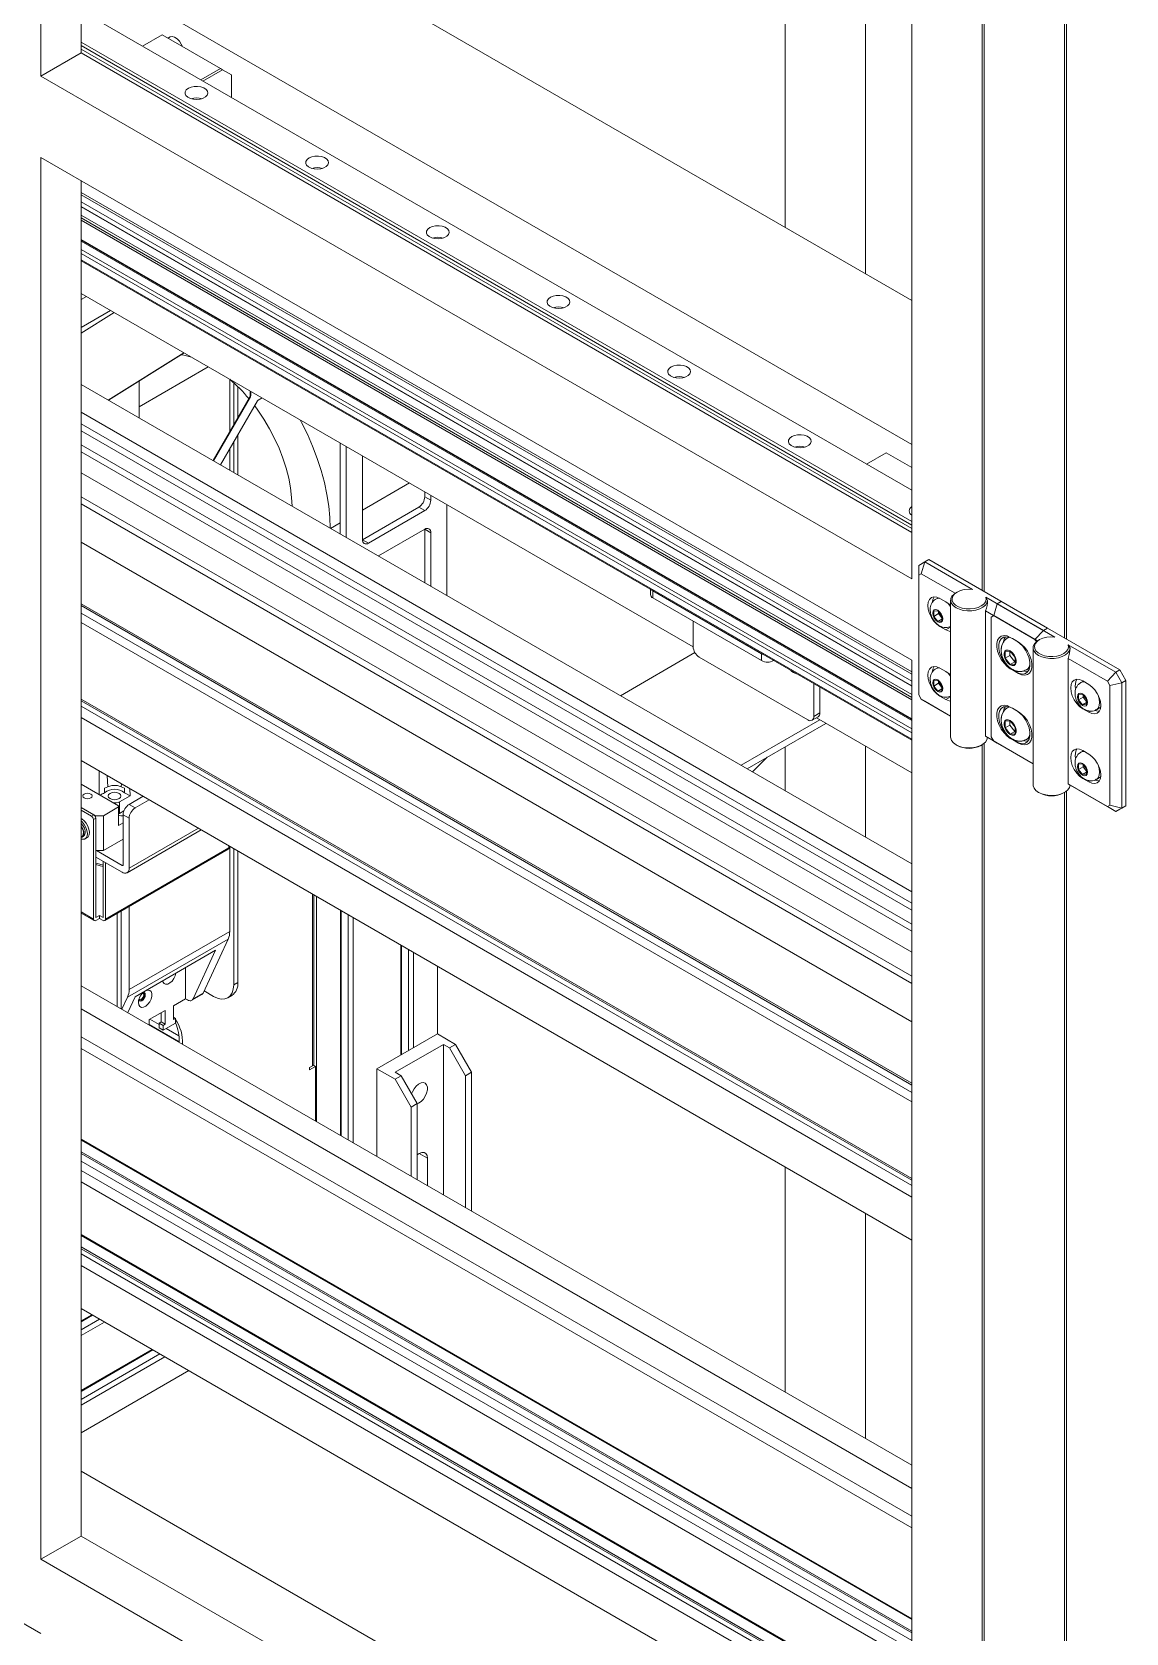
# Model space of a CAD drawing. Header units: millimetres. Extents: x 169 to 14583, y -399 to 10804.
# Drawn here: x 10667 to 11051, y 7450 to 8013 of the extents above; entities that cross this region are included whole.
import ezdxf

# ---------------------------------------------------------------- set-up
doc = ezdxf.new("R2010")
doc.units = ezdxf.units.MM
doc.header["$LTSCALE"] = 35

msp = doc.modelspace()

# ---------------------------------------------------------------- linework, layer by layer
at = {"color": 7, "linetype": 'Continuous', "lineweight": 18}
for p, q in [((10669.669, 8490.013), (10669.669, 7997.076)), ((10683.811, 8481.849), (10683.811, 8005.24)), ((10975.846, 7820.323), (10975.846, 8313.261)), ((10931.298, 7943.919), (10931.298, 8223.836)), ((11000.595, 7816.243), (11000.595, 8207.93)), ((11001.302, 8208.414), (11001.302, 7815.835)), ((11029.586, 8191.194), (11029.586, 7799.507)), ((11030.293, 8191.678), (11030.293, 7799.098)), ((10959.583, 7927.591), (10959.583, 8161.113)), ((10975.846, 7918.202), (10769.583, 8037.276)), ((10975.846, 7867.585), (10692.505, 8031.154)), ((10975.846, 7851.463), (10685.473, 8019.092)), ((10712.308, 8011.56), (10705.414, 8007.58)), ((10732.814, 7999.722), (10712.308, 8011.56)), ((10669.669, 7997.076), (10683.811, 8005.24)), ((10975.846, 7840.442), (10683.811, 8009.03)), ((10975.846, 7839.217), (10683.811, 8007.806)), ((10975.846, 7837.992), (10683.811, 8006.581)), ((10683.811, 8005.24), (10975.846, 7836.652)), ((10725.921, 7995.742), (10732.814, 7999.722)), ((10732.814, 7999.722), (10733.521, 7999.313)), ((10669.669, 7997.076), (10975.846, 7820.323)), ((10733.521, 7999.313), (10726.628, 7995.334)), ((10736.703, 7997.476), (10733.521, 7999.313)), ((10736.703, 7989.518), (10736.703, 7997.476)), ((10975.846, 7791.744), (10669.669, 7968.497)), ((10669.669, 7968.497), (10669.669, 7475.559)), ((10683.811, 7960.333), (10683.811, 7483.723)), ((10975.846, 7787.583), (10683.811, 7956.172)), ((10975.846, 7786.765), (10683.811, 7955.353)), ((10975.846, 7784.315), (10683.811, 7952.904)), ((10975.846, 7782.682), (10683.811, 7951.271)), ((10683.811, 7951.101), (10975.846, 7782.513)), ((10975.846, 7779.613), (10683.811, 7948.202)), ((10975.846, 7778.6), (10683.811, 7947.188)), ((10975.846, 7777.783), (10683.811, 7946.371)), ((10975.846, 7771.092), (10683.811, 7939.68)), ((10683.811, 7939.41), (10975.846, 7770.821)), ((10975.846, 7770.458), (10683.811, 7939.046)), ((10975.846, 7767.539), (10683.811, 7936.127)), ((10975.846, 7766.11), (10683.811, 7934.698)), ((10975.846, 7763.902), (10683.811, 7932.49)), ((10683.811, 7932.152), (10975.846, 7763.564)), ((10898.984, 7796.43), (10683.811, 7920.647)), ((10683.811, 7918.5), (10685.67, 7919.574)), ((10683.811, 7908.702), (10694.157, 7914.674)), ((10683.811, 7906.667), (10695.441, 7913.933)), ((10693.35, 7883.16), (10719.954, 7899.782)), ((10693.434, 7883.112), (10720.037, 7899.734)), ((10704.246, 7880.836), (10728.509, 7894.843)), ((10683.811, 7888.667), (10975.846, 7720.079)), ((10704.246, 7876.87), (10704.246, 7889.867)), ((10736.031, 7890.501), (10736.031, 7871.981)), ((10737.445, 7874.431), (10737.445, 7889.257)), ((10738.859, 7876.88), (10738.859, 7887.911)), ((10743.186, 7884.373), (10730.202, 7861.886)), ((10743.327, 7884.292), (10730.344, 7861.804)), ((10732.844, 7860.361), (10745.827, 7882.848)), ((10743.327, 7884.292), (10743.186, 7884.373)), ((10743.289, 7886.311), (10743.289, 7884.722)), ((10743.289, 7884.722), (10743.431, 7884.64)), ((10743.431, 7886.229), (10743.431, 7884.64)), ((10746.077, 7883.112), (10747.454, 7883.907)), ((10683.811, 7878.87), (10975.846, 7710.282)), ((10683.811, 7874.787), (10975.846, 7706.199)), ((10683.811, 7872.338), (10975.846, 7703.75)), ((10738.859, 7856.888), (10738.859, 7870.78)), ((10683.811, 7867.439), (10975.846, 7698.851)), ((10683.811, 7864.989), (10975.846, 7696.401)), ((10736.031, 7865.881), (10736.031, 7858.521)), ((10737.445, 7857.705), (10737.445, 7868.33)), ((10774.922, 7868.05), (10774.922, 7836.07)), ((10777.043, 7866.825), (10777.043, 7834.845)), ((10966.866, 7864.606), (10959.973, 7860.627)), ((10975.846, 7859.422), (10966.866, 7864.606)), ((10782.7, 7863.559), (10782.7, 7834.071)), ((10683.811, 7857.6), (10975.846, 7689.012)), ((10782.7, 7844.486), (10799.22, 7854.023)), ((10683.811, 7849.191), (10975.846, 7680.603)), ((10804.62, 7849.174), (10804.62, 7850.905)), ((10804.62, 7849.174), (10806.742, 7847.95)), ((10806.742, 7847.95), (10806.742, 7849.68)), ((10683.811, 7846.619), (10975.846, 7678.031)), ((10782.7, 7834.07), (10802.499, 7845.5)), ((10784.821, 7832.846), (10804.62, 7844.275)), ((10804.62, 7844.275), (10802.499, 7845.5)), ((10812.398, 7814.435), (10812.398, 7846.415)), ((10771.522, 7838.033), (10774.922, 7839.996)), ((10804.62, 7837.743), (10788.322, 7828.334)), ((10806.742, 7836.518), (10804.62, 7837.743)), ((10804.62, 7818.925), (10804.62, 7837.743)), ((10806.742, 7817.701), (10806.742, 7836.518)), ((10683.811, 7833.148), (10975.846, 7664.56)), ((10782.7, 7834.07), (10784.821, 7832.846)), ((10978.321, 7825.019), (10980.442, 7826.244)), ((10980.442, 7826.244), (10979.2, 7822.063)), ((10981.857, 7827.06), (10980.442, 7826.244)), ((10980.442, 7826.244), (10997.189, 7816.576)), ((10981.857, 7827.06), (11023.576, 7802.976)), ((10978.321, 7825.019), (10978.321, 7821.555)), ((10979.2, 7822.063), (10978.321, 7821.555)), ((10978.321, 7821.555), (10978.321, 7779.491)), ((10991.062, 7815.214), (10979.2, 7822.063)), ((10883.963, 7816.607), (10883.963, 7814.804)), ((10884.842, 7816.029), (10923.025, 7793.986)), ((10884.842, 7816.029), (10884.842, 7813.58)), ((10991.755, 7815.63), (10991.402, 7815.426)), ((11001.879, 7813.869), (11022.162, 7802.16)), ((11001.879, 7813.869), (11002.497, 7812.695)), ((10683.811, 7811.51), (10975.846, 7642.922)), ((10683.811, 7810.896), (10975.846, 7642.308)), ((10683.811, 7808.243), (10975.846, 7639.655)), ((10884.842, 7813.58), (10923.025, 7791.537)), ((10984.968, 7809.105), (10983.554, 7808.979)), ((10983.554, 7808.979), (10983.554, 7807.093)), ((10985.154, 7813.678), (10984.339, 7813.208)), ((10986.382, 7807.346), (10984.968, 7809.105)), ((10985.222, 7808.789), (10985.222, 7808.057)), ((10987.867, 7812.16), (10985.746, 7813.384)), ((10989.499, 7812.773), (10989.499, 7764.597)), ((11019.162, 7798.993), (11001.786, 7809.024)), ((11001.786, 7764.93), (11001.786, 7809.024)), ((11005.898, 7811.549), (11004.656, 7807.367)), ((11007.312, 7812.365), (11005.898, 7811.549)), ((11005.898, 7811.549), (11026.18, 7799.84)), ((11049.032, 7788.281), (11007.312, 7812.365)), ((10683.811, 7804.978), (10975.846, 7636.389)), ((10898.984, 7805.416), (10898.984, 7796.431)), ((10985.222, 7808.057), (10983.554, 7807.093)), ((10983.554, 7807.093), (10984.968, 7805.334)), ((10986.382, 7806.15), (10984.968, 7805.334)), ((10984.968, 7805.334), (10986.382, 7805.46)), ((10985.222, 7808.057), (10986.382, 7806.614)), ((10985.746, 7803.586), (10987.867, 7802.361)), ((10986.382, 7805.46), (10986.382, 7807.346)), ((10989.493, 7803.3), (10987.867, 7802.361)), ((10989.248, 7803.442), (10989.493, 7803.3)), ((11004.656, 7807.367), (11003.777, 7806.86)), ((11003.777, 7806.86), (11003.777, 7764.796)), ((11020.054, 7798.478), (11004.656, 7807.367)), ((11022.162, 7802.16), (11023.576, 7802.976)), ((11010.038, 7799.807), (11009.649, 7799.582)), ((11010.038, 7799.807), (11009.649, 7799.582)), ((11009.649, 7799.582), (11010.116, 7799.784)), ((11012.616, 7798.485), (11010.494, 7799.71)), ((11013.323, 7798.077), (11011.202, 7799.301)), ((11022.162, 7802.16), (11019.162, 7798.993)), ((11019.639, 7798.167), (11019.162, 7798.993)), ((11020.747, 7798.894), (11020.393, 7798.69)), ((11030.871, 7797.132), (11047.618, 7787.465)), ((11030.871, 7797.132), (11031.489, 7795.959)), ((10899.605, 7794.34), (10873.407, 7779.216)), ((10901.105, 7792.756), (10939.289, 7770.713)), ((10923.025, 7791.537), (10923.025, 7793.986)), ((10927.268, 7791.607), (10927.268, 7791.537)), ((10927.268, 7791.537), (10927.329, 7791.572)), ((10975.846, 7298.807), (10975.846, 7791.744)), ((11010.424, 7794.881), (11008.656, 7794.723)), ((11008.656, 7794.723), (11008.656, 7792.366)), ((11010.325, 7793.33), (11008.656, 7792.366)), ((11008.656, 7792.366), (11010.424, 7790.167)), ((11010.325, 7794.873), (11010.325, 7793.33)), ((11010.325, 7793.33), (11012.092, 7791.131)), ((11012.191, 7792.682), (11010.424, 7794.881)), ((11012.191, 7790.325), (11012.191, 7792.682)), ((11018.49, 7796.037), (11018.49, 7747.861)), ((11044.618, 7784.298), (11030.778, 7792.287)), ((11030.778, 7792.287), (11030.778, 7748.194)), ((10985.154, 7789.182), (10984.339, 7788.711)), ((10987.867, 7787.664), (10985.746, 7788.888)), ((11012.092, 7791.131), (11010.424, 7790.167)), ((11010.424, 7790.167), (11012.191, 7790.325)), ((11010.494, 7788.686), (11012.616, 7787.462)), ((11011.362, 7788.371), (11011.202, 7788.278)), ((11011.202, 7788.278), (11013.323, 7787.054)), ((11012.092, 7791.131), (11012.191, 7791.139)), ((11013.144, 7787.767), (11012.616, 7787.462)), ((11016.148, 7788.324), (11016.785, 7788.691)), ((11016.148, 7788.324), (11016.785, 7788.691)), ((11047.618, 7787.465), (11044.618, 7784.298)), ((11047.618, 7787.465), (11049.032, 7788.281)), ((11047.618, 7787.465), (11049.739, 7783.79)), ((11049.032, 7788.281), (11051.153, 7784.607)), ((10941.41, 7783.443), (10941.41, 7771.938)), ((10943.531, 7782.218), (10943.531, 7773.163)), ((10984.968, 7784.609), (10983.554, 7784.483)), ((10983.554, 7784.483), (10983.554, 7782.597)), ((10985.222, 7783.56), (10983.554, 7782.597)), ((10983.554, 7782.597), (10984.968, 7780.838)), ((10986.382, 7782.85), (10984.968, 7784.609)), ((10986.382, 7781.654), (10984.968, 7780.838)), ((10984.968, 7780.838), (10986.382, 7780.964)), ((10985.222, 7784.293), (10985.222, 7783.56)), ((10985.222, 7783.56), (10986.382, 7782.118)), ((10986.382, 7780.964), (10986.382, 7782.85)), ((11036.107, 7784.311), (11035.251, 7783.817)), ((11038.072, 7783.177), (11035.95, 7784.402)), ((11045.496, 7782.776), (11044.618, 7784.298)), ((11049.739, 7783.79), (11045.496, 7782.776)), ((11045.496, 7740.712), (11045.496, 7782.776)), ((11051.153, 7784.607), (11049.739, 7783.79)), ((11049.739, 7783.79), (11049.739, 7739.697)), ((11051.153, 7784.607), (11051.153, 7740.514)), ((10683.811, 7778.032), (10975.846, 7609.444)), ((10683.811, 7777.418), (10975.846, 7608.83)), ((10683.811, 7775.581), (10975.846, 7606.993)), ((10978.321, 7779.491), (10979.2, 7777.969)), ((10979.2, 7777.969), (10989.499, 7772.024)), ((10980.442, 7777.252), (10979.2, 7777.969)), ((10989.499, 7772.023), (10980.442, 7777.252)), ((10985.746, 7779.09), (10987.867, 7777.865)), ((10989.493, 7778.804), (10987.867, 7777.865)), ((10989.248, 7778.945), (10989.493, 7778.804)), ((11010.038, 7775.311), (11009.649, 7775.086)), ((11010.038, 7775.311), (11009.649, 7775.086)), ((11009.649, 7775.086), (11010.116, 7775.287)), ((11012.616, 7773.989), (11010.494, 7775.213)), ((11013.323, 7773.581), (11011.202, 7774.805)), ((11035.88, 7779.715), (11034.465, 7779.588)), ((11034.465, 7779.588), (11034.465, 7777.703)), ((11036.134, 7778.666), (11034.465, 7777.703)), ((11034.465, 7777.703), (11035.88, 7775.943)), ((11037.294, 7777.955), (11035.88, 7779.715)), ((11037.294, 7776.76), (11035.88, 7775.943)), ((11035.88, 7775.943), (11037.294, 7776.07)), ((11035.95, 7774.603), (11038.072, 7773.379)), ((11036.134, 7779.398), (11036.134, 7778.666)), ((11036.134, 7778.666), (11037.294, 7777.223)), ((11037.294, 7776.07), (11037.294, 7777.955)), ((11040.751, 7774.29), (11041.741, 7774.862)), ((10683.811, 7771.499), (10975.846, 7602.911)), ((10943.531, 7770.713), (10915.833, 7754.724)), ((10945.653, 7769.489), (10917.955, 7753.499)), ((10940.789, 7770.565), (10942.91, 7771.789)), ((10941.41, 7771.938), (10943.531, 7773.163)), ((10975.846, 7752.058), (10942.289, 7771.431)), ((11010.424, 7770.385), (11008.656, 7770.227)), ((11008.656, 7770.227), (11008.656, 7767.87)), ((11010.325, 7768.833), (11008.656, 7767.87)), ((11010.325, 7770.376), (11010.325, 7768.833)), ((11010.325, 7768.833), (11012.092, 7766.634)), ((11012.191, 7768.186), (11010.424, 7770.385)), ((11038.809, 7773.805), (11038.072, 7773.379)), ((11001.786, 7764.93), (11018.49, 7755.287)), ((11018.49, 7755.287), (11002.497, 7764.519)), ((11003.777, 7764.796), (11004.656, 7763.274)), ((11004.656, 7763.274), (11018.49, 7755.287)), ((11005.898, 7762.556), (11004.656, 7763.274)), ((11008.656, 7767.87), (11010.424, 7765.671)), ((11012.092, 7766.634), (11010.424, 7765.671)), ((11010.424, 7765.671), (11012.191, 7765.829)), ((11010.494, 7764.19), (11012.616, 7762.965)), ((11011.362, 7763.874), (11011.202, 7763.782)), ((11011.202, 7763.782), (11013.323, 7762.557)), ((11012.092, 7766.634), (11012.191, 7766.643)), ((11012.191, 7765.829), (11012.191, 7768.186)), ((11013.144, 7763.271), (11012.616, 7762.965)), ((11016.148, 7763.828), (11016.785, 7764.195)), ((11016.148, 7763.828), (11016.785, 7764.195)), ((10919.802, 7752.433), (10924.968, 7757.547)), ((10931.298, 7745.796), (10931.298, 7761.202)), ((10959.583, 7729.468), (10959.583, 7761.447)), ((10991.402, 7761.944), (10991.755, 7761.74)), ((11000.242, 7761.74), (11000.596, 7761.944)), ((11000.595, 7370.257), (11000.595, 7761.944)), ((11001.302, 7762.428), (11001.302, 7369.848)), ((11018.49, 7755.287), (11005.898, 7762.556)), ((11036.107, 7759.815), (11035.251, 7759.321)), ((11038.072, 7758.681), (11035.95, 7759.906)), ((10683.811, 7756.393), (10975.846, 7587.805)), ((10690.113, 7744.435), (10690.163, 7752.727)), ((11035.88, 7755.218), (11034.465, 7755.092)), ((11034.465, 7755.092), (11034.465, 7753.206)), ((11036.134, 7754.17), (11034.465, 7753.206)), ((11034.465, 7753.206), (11035.88, 7751.447)), ((11037.294, 7753.459), (11035.88, 7755.218)), ((11037.294, 7752.263), (11035.88, 7751.447)), ((11036.134, 7754.902), (11036.134, 7754.17)), ((11036.134, 7754.17), (11037.294, 7752.727)), ((11037.294, 7751.574), (11037.294, 7753.459)), ((10683.811, 7748.073), (10696.963, 7740.481)), ((10693.228, 7747.219), (10692.035, 7746.669)), ((10692.991, 7751.094), (10693.228, 7747.219)), ((10697.94, 7748.237), (10697.877, 7747.219)), ((10699.071, 7746.669), (10697.877, 7747.219)), ((10700.995, 7744.028), (10700.98, 7746.482)), ((11030.778, 7748.194), (11044.618, 7740.204)), ((11047.618, 7738.472), (11031.489, 7747.783)), ((11035.88, 7751.447), (11037.294, 7751.574)), ((11035.95, 7750.107), (11038.072, 7748.883)), ((11038.809, 7749.308), (11038.072, 7748.883)), ((11040.751, 7749.794), (11041.741, 7750.366)), ((10700.995, 7744.028), (10697.32, 7741.907)), ((10697.32, 7737.824), (10697.32, 7741.907)), ((10699.048, 7745.059), (10700.995, 7744.028)), ((10700.676, 7740.992), (10705.583, 7743.825)), ((10700.676, 7740.992), (10702.797, 7739.768)), ((10702.797, 7739.768), (10707.704, 7742.6)), ((11020.393, 7745.208), (11020.747, 7745.004)), ((11029.233, 7745.004), (11029.587, 7745.208)), ((11029.586, 7745.208), (11029.586, 7353.52)), ((11030.293, 7745.691), (11030.293, 7353.112)), ((11044.618, 7740.204), (11045.496, 7740.712)), ((11049.739, 7739.697), (11045.496, 7740.712)), ((10688.266, 7737.337), (10683.811, 7739.909)), ((10683.811, 7739.909), (10688.832, 7737.011)), ((10687.417, 7736.848), (10683.811, 7738.929)), ((10687.417, 7736.848), (10688.266, 7737.337)), ((10688.973, 7736.113), (10688.124, 7735.623)), ((10688.124, 7700.675), (10688.124, 7735.623)), ((10688.832, 7737.011), (10691.66, 7737.011)), ((10688.832, 7736.684), (10688.832, 7737.011)), ((10688.973, 7701.165), (10688.973, 7736.113)), ((10691.66, 7737.011), (10696.963, 7740.072)), ((10691.66, 7737.011), (10691.66, 7724.763)), ((10696.963, 7740.072), (10696.963, 7740.481)), ((10696.963, 7733.54), (10696.963, 7740.072)), ((10696.963, 7737.653), (10697.32, 7737.824)), ((10698.835, 7738.699), (10697.32, 7737.824)), ((10700.676, 7736.093), (10698.554, 7737.318)), ((10698.554, 7737.318), (10698.554, 7719.762)), ((10700.676, 7736.093), (10700.676, 7718.538)), ((11047.618, 7738.472), (11044.618, 7740.204)), ((11049.739, 7739.697), (11047.618, 7738.472)), ((11049.032, 7739.289), (11047.618, 7738.472)), ((11051.153, 7740.514), (11049.032, 7739.289)), ((11049.739, 7739.697), (11051.153, 7740.514)), ((10683.811, 7729.548), (10684.055, 7729.689)), ((10684.155, 7729.516), (10684.65, 7729.802)), ((10696.963, 7733.54), (10698.554, 7734.459)), ((10699.951, 7716.935), (10726.056, 7732.006)), ((10700.676, 7718.538), (10725.031, 7732.598)), ((10684.255, 7728.714), (10683.837, 7728.799)), ((10685.175, 7728.892), (10685.882, 7729.3)), ((10691.66, 7724.763), (10688.973, 7724.763)), ((10698.201, 7719.558), (10689.185, 7724.763)), ((10691.66, 7724.763), (10698.554, 7728.743)), ((10692.119, 7700.126), (10735.535, 7725.189)), ((10692.367, 7700.675), (10735.783, 7725.739)), ((10735.783, 7725.739), (10735.783, 7726.39)), ((10736.031, 7726.248), (10736.031, 7696.33)), ((10737.445, 7677.55), (10737.445, 7725.431)), ((10738.859, 7678.366), (10738.859, 7724.615)), ((10698.201, 7717.109), (10688.973, 7722.436)), ((10691.519, 7720.966), (10691.519, 7701.165)), ((10692.367, 7700.675), (10692.367, 7720.476)), ((10698.201, 7719.558), (10698.554, 7719.762)), ((10765.128, 7649.027), (10765.128, 7709.45)), ((10765.597, 7649.68), (10765.597, 7709.179)), ((10766.613, 7629.414), (10766.613, 7708.593)), ((10683.811, 7703.165), (10688.124, 7700.675)), ((10683.811, 7702.759), (10688.373, 7700.126)), ((10688.973, 7701.165), (10690.246, 7701.9)), ((10690.246, 7700.92), (10690.246, 7701.9)), ((10690.246, 7701.9), (10691.519, 7701.165)), ((10696.433, 7702.616), (10696.433, 7669.928)), ((10697.847, 7703.433), (10697.847, 7669.111)), ((10700.676, 7705.065), (10700.676, 7675.92)), ((10774.993, 7624.576), (10774.993, 7703.756)), ((10775.205, 7624.454), (10775.205, 7703.633)), ((10777.68, 7623.025), (10777.68, 7702.204)), ((10690.246, 7700.92), (10688.973, 7700.185)), ((10691.519, 7700.185), (10690.246, 7700.92)), ((10700.676, 7675.92), (10736.031, 7696.33)), ((10779.447, 7622.005), (10779.447, 7701.184)), ((10700.144, 7673.203), (10735.5, 7693.613)), ((10726.679, 7674.645), (10735.5, 7693.613)), ((10796.206, 7652.841), (10796.206, 7691.509)), ((10796.418, 7652.963), (10796.418, 7691.387)), ((10798.893, 7654.392), (10798.893, 7689.958)), ((10731.081, 7689.674), (10702.797, 7673.345)), ((10731.081, 7689.674), (10723.144, 7672.604)), ((10800.661, 7655.413), (10800.661, 7688.938)), ((10720.475, 7683.551), (10720.475, 7672.65)), ((10809.04, 7660.25), (10809.04, 7684.101)), ((10683.811, 7677.214), (10975.846, 7508.626)), ((10698.158, 7668.932), (10700.144, 7673.203)), ((10700.197, 7667.755), (10702.797, 7673.345)), ((10722.69, 7672.088), (10726.226, 7674.129)), ((10723.144, 7672.604), (10726.679, 7674.645)), ((10730.374, 7673.466), (10727.029, 7675.397)), ((10735.374, 7672.971), (10736.788, 7673.788)), ((10737.445, 7677.55), (10738.859, 7678.366)), ((10683.811, 7669.053), (10975.846, 7500.465)), ((10713.404, 7668.568), (10707.747, 7665.302)), ((10711.989, 7664.485), (10711.989, 7667.751)), ((10713.404, 7663.668), (10713.404, 7668.568)), ((10720.475, 7672.65), (10716.232, 7670.201)), ((10716.232, 7670.201), (10716.232, 7665.301)), ((10720.475, 7672.65), (10721.19, 7672.237)), ((10707.747, 7665.302), (10707.747, 7663.397)), ((10718.282, 7657.491), (10707.747, 7663.573)), ((10711.282, 7663.574), (10708.017, 7665.458)), ((10711.282, 7664.077), (10711.989, 7664.485)), ((10712.696, 7663.26), (10711.282, 7664.077)), ((10711.282, 7662.444), (10711.282, 7664.077)), ((10712.696, 7661.627), (10711.282, 7662.444)), ((10713.404, 7663.668), (10711.989, 7664.485)), ((10716.939, 7664.076), (10712.696, 7661.627)), ((10712.696, 7663.26), (10713.404, 7663.668)), ((10712.696, 7661.627), (10712.696, 7663.26)), ((10718.182, 7659.591), (10713.675, 7662.192)), ((10716.939, 7665.71), (10716.232, 7666.118)), ((10716.232, 7665.301), (10716.939, 7665.71)), ((10716.939, 7665.71), (10716.939, 7664.076)), ((10683.811, 7659.256), (10975.846, 7490.668)), ((10787.827, 7648.004), (10809.04, 7660.25)), ((10794.19, 7646.779), (10811.161, 7656.576)), ((10815.404, 7656.576), (10809.04, 7660.25)), ((10811.161, 7603.697), (10811.161, 7656.576)), ((10811.161, 7656.576), (10813.282, 7655.351)), ((10813.282, 7655.351), (10815.404, 7656.576)), ((10821.061, 7646.778), (10815.404, 7656.576)), ((10683.811, 7655.174), (10975.846, 7486.585)), ((10813.282, 7655.351), (10818.939, 7645.554)), ((10764.138, 7648.455), (10765.128, 7649.027)), ((10766.26, 7648.863), (10764.138, 7647.639)), ((10764.138, 7647.639), (10764.138, 7648.455)), ((10766.26, 7648.863), (10765.47, 7649.319)), ((10766.26, 7629.618), (10766.26, 7648.863)), ((10787.827, 7617.168), (10787.827, 7648.004)), ((10787.827, 7648.004), (10794.19, 7644.33)), ((10796.312, 7645.555), (10794.19, 7646.779)), ((10794.19, 7644.33), (10796.312, 7645.555)), ((10801.969, 7635.757), (10796.312, 7645.555)), ((10821.061, 7646.778), (10818.939, 7645.554)), ((10818.939, 7645.554), (10818.939, 7599.207)), ((10821.061, 7597.982), (10821.061, 7646.778)), ((10794.19, 7644.33), (10799.847, 7634.532)), ((10799.847, 7634.532), (10801.969, 7635.757)), ((10799.847, 7634.532), (10799.847, 7610.228)), ((10801.969, 7609.003), (10801.969, 7635.757)), ((10683.811, 7623.247), (10975.846, 7454.659)), ((10683.811, 7622.92), (10975.846, 7454.332)), ((10683.811, 7618.838), (10975.846, 7450.249)), ((10683.811, 7618.224), (10975.846, 7449.635)), ((10802.675, 7618.281), (10805.575, 7616.607)), ((10683.811, 7615.571), (10975.846, 7446.983)), ((10683.811, 7612.305), (10975.846, 7443.717)), ((10805.575, 7616.607), (10805.575, 7606.922)), ((10931.298, 7534.343), (10931.298, 7613.522)), ((10683.811, 7608.223), (10975.846, 7439.634)), ((10959.583, 7518.015), (10959.583, 7597.194)), ((10683.811, 7589.769), (10975.846, 7421.18)), ((10683.811, 7589.442), (10975.846, 7420.854)), ((10683.811, 7585.359), (10975.846, 7416.771)), ((10683.811, 7584.746), (10975.846, 7416.157)), ((10683.811, 7582.909), (10975.846, 7414.321)), ((10683.811, 7578.827), (10975.846, 7410.239)), ((10683.811, 7563.721), (10975.846, 7395.133)), ((10683.811, 7559.337), (10687.608, 7561.529)), ((10683.811, 7559.091), (10687.821, 7561.406)), ((10683.811, 7556.234), (10690.296, 7559.978)), ((10683.811, 7554.193), (10692.064, 7558.957)), ((10683.811, 7534.841), (10708.825, 7549.281)), ((10683.811, 7534.595), (10709.038, 7549.158)), ((10683.811, 7531.738), (10711.512, 7547.729)), ((10683.811, 7529.697), (10713.28, 7546.709)), ((10721.661, 7541.871), (10683.811, 7520.021)), ((10941.198, 7357.977), (10683.811, 7506.563)), ((10669.669, 7475.559), (10683.811, 7483.723)), ((10683.811, 7483.723), (10975.846, 7315.135)), ((10669.669, 7475.559), (10975.846, 7298.807)), ((10669.669, 7449.43), (10644.92, 7463.717))]:
    msp.add_line(p, q, dxfattribs=at)
at = {"color": 7, "linetype": 'Continuous', "lineweight": 18, "flags": 128}
for points in [[(10714.374, 8010.367), (10714.508, 8010.54), (10715.096, 8010.932), (10715.845, 8010.999), (10716.687, 8010.734), (10717.549, 8010.162), (10718.353, 8009.333), (10719.029, 8008.321), (10719.433, 8007.446)], [(10721.5, 7992.784), (10720.792, 7992.23), (10720.398, 7991.58), (10720.353, 7990.892), (10720.662, 7990.227), (10721.296, 7989.645), (10722.2, 7989.196), (10723.293, 7988.92), (10724.478, 7988.843), (10725.649, 7988.971), (10726.704, 7989.293), (10727.547, 7989.78), (10728.104, 7990.388), (10728.326, 7991.065), (10728.192, 7991.749), (10727.715, 7992.379), (10726.937, 7992.901), (10725.928, 7993.267), (10724.776, 7993.446), (10723.585, 7993.42), (10722.459, 7993.192), (10721.5, 7992.784)], [(10763.926, 7968.291), (10763.218, 7967.738), (10762.824, 7967.088), (10762.78, 7966.4), (10763.088, 7965.735), (10763.723, 7965.152), (10764.627, 7964.703), (10765.719, 7964.428), (10766.904, 7964.351), (10768.076, 7964.479), (10769.13, 7964.801), (10769.973, 7965.287), (10770.53, 7965.896), (10770.752, 7966.572), (10770.618, 7967.256), (10770.142, 7967.887), (10769.364, 7968.409), (10768.354, 7968.775), (10767.203, 7968.953), (10766.011, 7968.928), (10764.886, 7968.7), (10763.926, 7968.291)], [(10806.353, 7943.799), (10805.645, 7943.245), (10805.251, 7942.596), (10805.206, 7941.908), (10805.515, 7941.243), (10806.149, 7940.66), (10807.053, 7940.211), (10808.146, 7939.936), (10809.331, 7939.859), (10810.502, 7939.987), (10811.556, 7940.308), (10812.4, 7940.795), (10812.957, 7941.404), (10813.178, 7942.08), (10813.045, 7942.764), (10812.568, 7943.395), (10811.79, 7943.917), (10810.781, 7944.283), (10809.629, 7944.461), (10808.437, 7944.435), (10807.312, 7944.208), (10806.353, 7943.799)], [(10848.779, 7919.307), (10848.071, 7918.753), (10847.677, 7918.103), (10847.633, 7917.416), (10847.941, 7916.751), (10848.576, 7916.168), (10849.479, 7915.719), (10850.572, 7915.444), (10851.757, 7915.367), (10852.929, 7915.495), (10853.983, 7915.816), (10854.826, 7916.303), (10855.383, 7916.911), (10855.605, 7917.588), (10855.471, 7918.272), (10854.994, 7918.903), (10854.217, 7919.424), (10853.207, 7919.791), (10852.055, 7919.969), (10850.864, 7919.943), (10849.738, 7919.716), (10848.779, 7919.307)], [(10722.556, 7898.28), (10719.947, 7898.901), (10718.95, 7899.054)], [(10891.206, 7894.815), (10890.497, 7894.261), (10890.104, 7893.611), (10890.059, 7892.923), (10890.368, 7892.259), (10891.002, 7891.676), (10891.906, 7891.227), (10892.999, 7890.951), (10894.184, 7890.874), (10895.355, 7891.002), (10896.409, 7891.324), (10897.252, 7891.811), (10897.809, 7892.419), (10898.031, 7893.096), (10897.898, 7893.78), (10897.421, 7894.41), (10896.643, 7894.932), (10895.634, 7895.298), (10894.482, 7895.477), (10893.29, 7895.451), (10892.165, 7895.223), (10891.206, 7894.815)], [(10757.951, 7845.867), (10757.822, 7848.929), (10757.434, 7852.268), (10756.791, 7855.697), (10755.9, 7859.186), (10754.768, 7862.702), (10753.405, 7866.214), (10751.824, 7869.69), (10750.04, 7873.099), (10748.067, 7876.409), (10745.925, 7879.591), (10744.817, 7881.098)], [(10771.386, 7838.111), (10771.257, 7841.841), (10770.868, 7845.854), (10770.224, 7849.968), (10769.327, 7854.157), (10768.184, 7858.396), (10766.801, 7862.659), (10765.186, 7866.919), (10763.351, 7871.15), (10761.306, 7875.327), (10760.868, 7876.163)], [(10933.632, 7870.322), (10932.924, 7869.769), (10932.53, 7869.119), (10932.486, 7868.431), (10932.794, 7867.766), (10933.428, 7867.183), (10934.332, 7866.734), (10935.425, 7866.459), (10936.61, 7866.382), (10937.781, 7866.51), (10938.836, 7866.832), (10939.679, 7867.318), (10940.236, 7867.927), (10940.458, 7868.603), (10940.324, 7869.287), (10939.847, 7869.918), (10939.07, 7870.44), (10938.06, 7870.806), (10936.908, 7870.984), (10935.717, 7870.959), (10934.591, 7870.731), (10933.632, 7870.322)], [(10884.398, 7816.355), (10884.468, 7816.292), (10884.842, 7816.029)], [(10985.746, 7813.384), (10984.648, 7813.851), (10983.624, 7813.953), (10982.746, 7813.681), (10982.071, 7813.056), (10981.648, 7812.119), (10981.503, 7810.934), (10981.648, 7809.583), (10982.071, 7808.157), (10982.746, 7806.753), (10983.624, 7805.467), (10984.648, 7804.387), (10985.746, 7803.586)], [(10983.671, 7813.956), (10983.274, 7813.058), (10983.14, 7812.216)], [(11002.497, 7812.695), (11002.29, 7811.829), (11001.741, 7811.014), (11000.88, 7810.295), (10999.754, 7809.71), (10998.424, 7809.292), (10996.962, 7809.062), (10995.449, 7809.034), (10993.965, 7809.209), (10992.591, 7809.578), (10991.403, 7810.12), (10990.464, 7810.806), (10989.825, 7811.599), (10989.522, 7812.456), (10989.571, 7813.329), (10989.968, 7814.173), (10990.693, 7814.941), (10991.402, 7815.426)], [(10997.189, 7816.576), (10995.737, 7816.642), (10994.3, 7816.503), (10992.963, 7816.169), (10991.805, 7815.659), (10990.894, 7815.002), (10990.285, 7814.238), (10990.012, 7813.412), (10990.092, 7812.572), (10990.521, 7811.768), (10991.272, 7811.048), (10992.303, 7810.453), (10993.551, 7810.019), (10994.943, 7809.772), (10996.398, 7809.725), (10997.829, 7809.883), (10999.152, 7810.235), (11000.29, 7810.76), (11001.174, 7811.429), (11001.753, 7812.201), (11001.993, 7813.03), (11001.879, 7813.869)], [(10984.968, 7809.261), (10984.291, 7809.496), (10983.718, 7809.385), (10983.335, 7808.944), (10983.2, 7808.24), (10983.335, 7807.381), (10983.718, 7806.498), (10984.291, 7805.724), (10984.968, 7805.178), (10985.644, 7804.943), (10986.218, 7805.055), (10986.601, 7805.496), (10986.736, 7806.199), (10986.601, 7807.058), (10986.218, 7807.942), (10985.644, 7808.715), (10984.968, 7809.261)], [(10984.34, 7813.208), (10985.145, 7813.456), (10985.629, 7813.45)], [(10989.499, 7810.841), (10988.965, 7811.359), (10987.867, 7812.16)], [(10988.762, 7811.533), (10989.034, 7811.211), (10989.499, 7810.578)], [(10987.867, 7802.361), (10988.965, 7801.894), (10989.499, 7801.796)], [(11010.494, 7799.71), (11009.352, 7800.209), (11008.276, 7800.359), (11007.329, 7800.151), (11006.566, 7799.597), (11006.032, 7798.729), (11005.756, 7797.598), (11005.756, 7796.269), (11006.032, 7794.82), (11006.566, 7793.335), (11007.329, 7791.9), (11008.276, 7790.598), (11009.352, 7789.506), (11010.494, 7788.686)], [(11011.202, 7799.301), (11010.059, 7799.801), (11008.983, 7799.951), (11008.036, 7799.742), (11007.273, 7799.188), (11006.739, 7798.321), (11006.463, 7797.189), (11006.463, 7795.861), (11006.739, 7794.412), (11007.273, 7792.926), (11008.036, 7791.491), (11008.983, 7790.19), (11010.059, 7789.098), (11011.202, 7788.278)], [(11008.739, 7799.933), (11008.365, 7799.259), (11008.111, 7798.297)], [(11009.657, 7799.587), (11009.944, 7799.724), (11010.116, 7799.784)], [(11012.616, 7787.462), (11013.758, 7786.962), (11014.834, 7786.813), (11015.781, 7787.021), (11016.544, 7787.575), (11017.079, 7788.443), (11017.354, 7789.574), (11017.354, 7790.902), (11017.079, 7792.352), (11016.544, 7793.837), (11015.781, 7795.272), (11014.834, 7796.573), (11013.758, 7797.665), (11012.616, 7798.485)], [(11013.323, 7787.054), (11014.465, 7786.554), (11015.541, 7786.404), (11016.488, 7786.612), (11017.251, 7787.167), (11017.786, 7788.034), (11018.061, 7789.166), (11018.061, 7790.494), (11017.786, 7791.943), (11017.251, 7793.429), (11016.488, 7794.864), (11015.541, 7796.165), (11014.465, 7797.257), (11013.323, 7798.077)], [(11031.489, 7795.959), (11031.281, 7795.093), (11030.732, 7794.278), (11029.871, 7793.559), (11028.745, 7792.974), (11027.415, 7792.555), (11025.954, 7792.326), (11024.44, 7792.298), (11022.956, 7792.473), (11021.582, 7792.841), (11020.394, 7793.383), (11019.455, 7794.07), (11018.817, 7794.863), (11018.513, 7795.719), (11018.562, 7796.593), (11018.959, 7797.437), (11019.684, 7798.205), (11020.393, 7798.69)], [(11026.18, 7799.84), (11024.728, 7799.906), (11023.291, 7799.767), (11021.954, 7799.433), (11020.796, 7798.922), (11019.886, 7798.266), (11019.276, 7797.502), (11019.003, 7796.676), (11019.084, 7795.836), (11019.512, 7795.032), (11020.264, 7794.311), (11021.294, 7793.717), (11022.542, 7793.283), (11023.935, 7793.035), (11025.389, 7792.989), (11026.82, 7793.146), (11028.144, 7793.498), (11029.281, 7794.024), (11030.165, 7794.692), (11030.744, 7795.464), (11030.984, 7796.294), (11030.871, 7797.132)], [(10923.025, 7793.986), (10923.48, 7793.771), (10923.59, 7793.731)], [(11010.424, 7794.974), (11009.698, 7795.245), (11009.06, 7795.188), (11008.587, 7794.81), (11008.335, 7794.156), (11008.335, 7793.305), (11008.587, 7792.36), (11009.06, 7791.435), (11009.698, 7790.641), (11010.424, 7790.075), (11011.149, 7789.804), (11011.787, 7789.861), (11012.261, 7790.239), (11012.513, 7790.893), (11012.513, 7791.744), (11012.261, 7792.689), (11011.787, 7793.614), (11011.149, 7794.407), (11010.424, 7794.974)], [(11010.424, 7790.075), (11011.149, 7789.804), (11011.787, 7789.861), (11012.261, 7790.239), (11012.513, 7790.893), (11012.513, 7791.744), (11012.261, 7792.689), (11011.787, 7793.614), (11011.149, 7794.407), (11010.424, 7794.974), (11009.698, 7795.245), (11009.06, 7795.188), (11008.587, 7794.81), (11008.335, 7794.156), (11008.335, 7793.305), (11008.587, 7792.36), (11009.06, 7791.435), (11009.698, 7790.641), (11010.424, 7790.075)], [(10985.746, 7788.888), (10984.648, 7789.355), (10983.624, 7789.456), (10982.746, 7789.185), (10982.071, 7788.56), (10981.648, 7787.623), (10981.503, 7786.438), (10981.648, 7785.087), (10982.071, 7783.66), (10982.746, 7782.256), (10983.624, 7780.971), (10984.648, 7779.89), (10985.746, 7779.09)], [(10983.671, 7789.46), (10983.274, 7788.562), (10983.14, 7787.72)], [(10984.34, 7788.712), (10985.145, 7788.96), (10985.629, 7788.953)], [(10989.499, 7786.345), (10988.965, 7786.863), (10987.867, 7787.664)], [(10988.762, 7787.036), (10989.034, 7786.715), (10989.499, 7786.082)], [(11015.45, 7787.883), (11016.46, 7787.751), (11016.704, 7787.769)], [(11016.785, 7788.691), (11016.878, 7788.748), (11017.272, 7789.073)], [(11016.785, 7788.691), (11017.222, 7789.023), (11017.272, 7789.073)], [(10984.968, 7784.765), (10984.291, 7785), (10983.718, 7784.889), (10983.335, 7784.447), (10983.2, 7783.744), (10983.335, 7782.885), (10983.718, 7782.002), (10984.291, 7781.228), (10984.968, 7780.682), (10985.644, 7780.447), (10986.218, 7780.558), (10986.601, 7780.999), (10986.736, 7781.703), (10986.601, 7782.562), (10986.218, 7783.445), (10985.644, 7784.219), (10984.968, 7784.765)], [(11035.95, 7784.402), (11034.852, 7784.869), (11033.829, 7784.97), (11032.95, 7784.699), (11032.276, 7784.073), (11031.852, 7783.136), (11031.708, 7781.952), (11031.852, 7780.6), (11032.276, 7779.174), (11032.95, 7777.77), (11033.829, 7776.484), (11034.852, 7775.404), (11035.95, 7774.603)], [(11035.88, 7775.788), (11036.556, 7775.553), (11037.13, 7775.664), (11037.513, 7776.105), (11037.647, 7776.808), (11037.513, 7777.667), (11037.13, 7778.551), (11036.556, 7779.324), (11035.88, 7779.87), (11035.203, 7780.105), (11034.63, 7779.994), (11034.246, 7779.553), (11034.112, 7778.85), (11034.246, 7777.991), (11034.63, 7777.107), (11035.203, 7776.334), (11035.88, 7775.788)], [(11035.251, 7783.817), (11036.056, 7784.065), (11036.545, 7784.058)], [(11038.072, 7773.379), (11039.17, 7772.912), (11040.193, 7772.811), (11041.072, 7773.082), (11041.746, 7773.707), (11042.17, 7774.644), (11042.314, 7775.829), (11042.17, 7777.18), (11041.746, 7778.607), (11041.072, 7780.01), (11040.193, 7781.296), (11039.17, 7782.376), (11038.072, 7783.177)], [(10987.867, 7777.865), (10988.965, 7777.398), (10989.499, 7777.3)], [(11010.494, 7775.213), (11009.352, 7775.713), (11008.276, 7775.863), (11007.329, 7775.654), (11006.566, 7775.1), (11006.032, 7774.233), (11005.756, 7773.101), (11005.756, 7771.773), (11006.032, 7770.324), (11006.566, 7768.838), (11007.329, 7767.403), (11008.276, 7766.102), (11009.352, 7765.01), (11010.494, 7764.19)], [(11011.202, 7774.805), (11010.059, 7775.304), (11008.983, 7775.454), (11008.036, 7775.246), (11007.273, 7774.692), (11006.739, 7773.824), (11006.463, 7772.693), (11006.463, 7771.364), (11006.739, 7769.915), (11007.273, 7768.43), (11008.036, 7766.995), (11008.983, 7765.694), (11010.059, 7764.601), (11011.202, 7763.782)], [(11008.739, 7775.437), (11008.365, 7774.763), (11008.108, 7773.778)], [(11009.657, 7775.091), (11009.944, 7775.228), (11010.116, 7775.287)], [(11041.147, 7779.878), (11041.369, 7779.355), (11041.757, 7778.047), (11041.89, 7776.808), (11041.757, 7775.723), (11041.369, 7774.864), (11040.751, 7774.29), (11040.75, 7774.29)], [(11041.741, 7774.862), (11041.741, 7774.862), (11042.292, 7775.346)], [(11010.424, 7770.478), (11009.698, 7770.749), (11009.06, 7770.692), (11008.587, 7770.313), (11008.335, 7769.659), (11008.335, 7768.809), (11008.587, 7767.864), (11009.06, 7766.939), (11009.698, 7766.145), (11010.424, 7765.578), (11011.149, 7765.307), (11011.787, 7765.364), (11012.261, 7765.743), (11012.513, 7766.397), (11012.513, 7767.247), (11012.261, 7768.192), (11011.787, 7769.117), (11011.149, 7769.911), (11010.424, 7770.478)], [(11010.424, 7765.578), (11011.149, 7765.307), (11011.787, 7765.364), (11012.261, 7765.743), (11012.513, 7766.397), (11012.513, 7767.247), (11012.261, 7768.192), (11011.787, 7769.117), (11011.149, 7769.911), (11010.424, 7770.478), (11009.698, 7770.749), (11009.06, 7770.692), (11008.587, 7770.313), (11008.335, 7769.659), (11008.335, 7768.809), (11008.587, 7767.864), (11009.06, 7766.939), (11009.698, 7766.145), (11010.424, 7765.578)], [(11012.616, 7762.965), (11013.758, 7762.466), (11014.834, 7762.316), (11015.781, 7762.524), (11016.544, 7763.079), (11017.079, 7763.946), (11017.354, 7765.078), (11017.354, 7766.406), (11017.079, 7767.855), (11016.544, 7769.34), (11015.781, 7770.776), (11014.834, 7772.077), (11013.758, 7773.169), (11012.616, 7773.989)], [(11013.323, 7762.557), (11014.465, 7762.058), (11015.541, 7761.908), (11016.488, 7762.116), (11017.251, 7762.67), (11017.786, 7763.538), (11018.061, 7764.669), (11018.061, 7765.998), (11017.786, 7767.447), (11017.251, 7768.932), (11016.488, 7770.367), (11015.541, 7771.669), (11014.465, 7772.761), (11013.323, 7773.581)], [(11040.359, 7773.996), (11040.796, 7773.851), (11041.772, 7773.746)], [(10989.499, 7764.597), (10989.522, 7764.28), (10989.825, 7763.423), (10990.464, 7762.63), (10991.403, 7761.944), (10992.591, 7761.402), (10993.965, 7761.033), (10995.449, 7760.858), (10996.962, 7760.886), (10998.424, 7761.116), (10999.754, 7761.534), (11000.88, 7762.119), (11001.741, 7762.839), (11002.29, 7763.653), (11002.497, 7764.52)], [(11015.45, 7763.387), (11016.46, 7763.255), (11016.704, 7763.273)], [(11016.785, 7764.195), (11016.878, 7764.252), (11017.272, 7764.577)], [(11016.785, 7764.195), (11017.222, 7764.526), (11017.272, 7764.577)], [(11035.95, 7759.906), (11034.852, 7760.373), (11033.829, 7760.474), (11032.95, 7760.203), (11032.276, 7759.577), (11031.852, 7758.64), (11031.708, 7757.456), (11031.852, 7756.104), (11032.276, 7754.678), (11032.95, 7753.274), (11033.829, 7751.988), (11034.852, 7750.908), (11035.95, 7750.107)], [(11035.251, 7759.321), (11036.056, 7759.569), (11036.545, 7759.562)], [(11038.072, 7748.883), (11039.17, 7748.416), (11040.193, 7748.314), (11041.072, 7748.586), (11041.746, 7749.211), (11042.17, 7750.148), (11042.314, 7751.333), (11042.17, 7752.684), (11041.746, 7754.11), (11041.072, 7755.514), (11040.193, 7756.8), (11039.17, 7757.88), (11038.072, 7758.681)], [(11035.88, 7751.291), (11036.556, 7751.056), (11037.13, 7751.168), (11037.513, 7751.609), (11037.647, 7752.312), (11037.513, 7753.171), (11037.13, 7754.055), (11036.556, 7754.828), (11035.88, 7755.374), (11035.203, 7755.609), (11034.63, 7755.498), (11034.246, 7755.057), (11034.112, 7754.353), (11034.246, 7753.494), (11034.63, 7752.611), (11035.203, 7751.837), (11035.88, 7751.291)], [(11041.147, 7755.382), (11041.369, 7754.859), (11041.757, 7753.551), (11041.89, 7752.312), (11041.757, 7751.226), (11041.369, 7750.368), (11040.751, 7749.794), (11040.75, 7749.794)], [(11018.49, 7747.861), (11018.513, 7747.543), (11018.817, 7746.687), (11019.455, 7745.894), (11020.394, 7745.208), (11021.582, 7744.666), (11022.956, 7744.297), (11024.44, 7744.122), (11025.954, 7744.15), (11027.415, 7744.379), (11028.745, 7744.798), (11029.871, 7745.383), (11030.732, 7746.102), (11031.281, 7746.917), (11031.489, 7747.783)], [(11040.359, 7749.5), (11040.796, 7749.354), (11041.772, 7749.249)], [(11041.741, 7750.366), (11041.741, 7750.366), (11042.292, 7750.85)], [(10687.17, 7744.624), (10687.528, 7744.315), (10687.653, 7743.95), (10687.528, 7743.586), (10687.17, 7743.277), (10686.635, 7743.07), (10686.003, 7742.998), (10685.372, 7743.07), (10684.836, 7743.277), (10684.479, 7743.586), (10684.353, 7743.95), (10684.479, 7744.315), (10684.836, 7744.624), (10685.372, 7744.83), (10686.003, 7744.903), (10686.635, 7744.83), (10687.17, 7744.624)], [(10697.144, 7744.855), (10696.414, 7745.137), (10695.553, 7745.236), (10694.692, 7745.137), (10693.962, 7744.855), (10693.474, 7744.434), (10693.303, 7743.937), (10693.474, 7743.44), (10693.962, 7743.018)], [(10693.962, 7743.018), (10694.692, 7742.737), (10695.553, 7742.638), (10696.414, 7742.737), (10697.144, 7743.018), (10697.631, 7743.44), (10697.803, 7743.937), (10697.631, 7744.434), (10697.144, 7744.855)], [(10683.811, 7736.071), (10684.043, 7735.932), (10684.868, 7735.256), (10685.606, 7734.359), (10686.19, 7733.32), (10686.569, 7732.231), (10686.71, 7731.19), (10686.599, 7730.289), (10686.247, 7729.608), (10685.882, 7729.3)], [(10683.811, 7735.171), (10684.161, 7734.848), (10684.899, 7733.951), (10685.483, 7732.911), (10685.862, 7731.823), (10686.003, 7730.782), (10685.892, 7729.881), (10685.54, 7729.2), (10684.977, 7728.799), (10684.255, 7728.714)], [(10683.811, 7734.283), (10684.446, 7733.532), (10684.935, 7732.633), (10685.212, 7731.7), (10685.243, 7730.846), (10685.024, 7730.175), (10684.65, 7729.802)], [(10683.811, 7733.441), (10683.951, 7733.246), (10684.44, 7732.347), (10684.717, 7731.414), (10684.748, 7730.56), (10684.529, 7729.889), (10684.088, 7729.48), (10683.811, 7729.394)], [(10684.055, 7729.689), (10684.257, 7729.847), (10684.561, 7730.418), (10684.612, 7731.212), (10684.401, 7732.122), (10683.958, 7733.026), (10683.811, 7733.244)], [(10691.519, 7719.672), (10690.326, 7719.913), (10688.973, 7720.277)], [(10691.519, 7719.2), (10690.488, 7719.412), (10688.973, 7719.828)], [(10712.487, 7678.939), (10712.571, 7678.628), (10712.943, 7678.048), (10713.518, 7677.769), (10714.234, 7677.819), (10715.014, 7678.195), (10715.772, 7678.854), (10716.427, 7679.726), (10716.907, 7680.716), (10717.149, 7681.631)], [(10703.957, 7671.28), (10704.085, 7670.463), (10704.458, 7669.884), (10705.033, 7669.604), (10705.749, 7669.655), (10706.529, 7670.03), (10707.287, 7670.69), (10707.942, 7671.562), (10708.422, 7672.552), (10708.676, 7673.552), (10708.676, 7674.456), (10708.422, 7675.163), (10707.942, 7675.599), (10707.287, 7675.715), (10706.529, 7675.499), (10706.516, 7675.493)], [(10704.059, 7672.134), (10704.309, 7671.856), (10704.699, 7671.781), (10705.159, 7671.941), (10705.619, 7672.312), (10706.009, 7672.838), (10706.269, 7673.439), (10706.361, 7674.023), (10706.269, 7674.501), (10706.009, 7674.801), (10705.643, 7674.879)], [(10704.159, 7672.506), (10704.293, 7672.385), (10704.58, 7672.329), (10704.918, 7672.447), (10705.256, 7672.72), (10705.543, 7673.107), (10705.735, 7673.548), (10705.802, 7673.978)], [(10704.197, 7671.941), (10704.458, 7671.919), (10704.918, 7672.079), (10705.378, 7672.451), (10705.768, 7672.977), (10706.029, 7673.577), (10706.12, 7674.161), (10706.029, 7674.64), (10705.88, 7674.856)], [(10705.802, 7673.978), (10705.735, 7674.33), (10705.543, 7674.55), (10705.371, 7674.605)], [(10737.445, 7677.55), (10737.309, 7676.035), (10736.907, 7674.736), (10736.253, 7673.701), (10735.374, 7672.971), (10734.303, 7672.574), (10733.08, 7672.526), (10731.754, 7672.827), (10730.374, 7673.466)], [(10721.19, 7672.237), (10721.5, 7672.084), (10721.802, 7671.987), (10722.092, 7671.948), (10722.362, 7671.968), (10722.607, 7672.045), (10722.822, 7672.179), (10723.002, 7672.367), (10723.144, 7672.604)], [(10799.999, 7639.169), (10800.28, 7639.933), (10800.868, 7641.003), (10801.617, 7641.934), (10802.459, 7642.643), (10803.321, 7643.066), (10804.125, 7643.166), (10804.801, 7642.933), (10805.288, 7642.39), (10805.543, 7641.583), (10805.543, 7640.586), (10805.288, 7639.485), (10804.801, 7638.379), (10804.125, 7637.367), (10803.321, 7636.538), (10802.459, 7635.966), (10801.96, 7635.772)], [(10801.969, 7617.772), (10802.676, 7618.281), (10803.572, 7618.634), (10804.38, 7618.625), (10805.021, 7618.255), (10805.433, 7617.56), (10805.575, 7616.607)]]:
    msp.add_lwpolyline(points, dxfattribs=at)
at = {"color": 7, "linetype": 'Continuous', "lineweight": 18}
for centre, radius, start, end in [((10724.328, 7982.883), 6.501, 73.28531, 106.71469), ((10766.755, 7958.391), 6.501, 73.28531, 106.71469), ((10809.181, 7933.899), 6.501, 73.28531, 106.71469), ((10851.608, 7909.406), 6.501, 73.28531, 106.71469), ((10698.209, 7846.541), 57.999, 39.79235, 49.29964), ((10894.034, 7884.914), 6.501, 73.28531, 106.71469), ((10742.568, 7884.747), 0.721, 328.85627, 358.0435), ((10742.71, 7884.665), 0.721, 328.85627, 358.0435), ((10746.459, 7882.5), 0.721, 121.95467, 151.14439), ((10936.46, 7860.422), 6.501, 73.28531, 106.71469), ((10800.015, 7849.384), 4.61, 302.60548, 357.39452), ((10802.136, 7848.159), 4.61, 302.60548, 357.39452), ((10976.631, 7844.197), 1.693, 117.61383, 242.38617), ((10805.448, 7836.728), 1.31, 350.78596, 129.20329), ((10783.993, 7833.861), 1.31, 170.78596, 309.20329), ((10885.464, 7814.954), 1.509, 185.6948, 245.62534), ((10903.589, 7796.64), 4.61, 182.60548, 237.39452), ((10925.147, 7795.631), 4.611, 242.60967, 297.39033), ((10935.772, 7790.007), 3.099, 217.60625, 262.39912), ((11014.678, 7790.638), 2.741, 302.23478, 351.38238), ((11014.657, 7790.651), 2.764, 302.65025, 351.17874), ((11037.819, 7782.794), 4.506, 151.06589, 193.85711), ((10940.117, 7771.729), 1.31, 230.79671, 9.21404), ((10942.104, 7772.981), 1.439, 304.05635, 7.25583), ((11014.678, 7766.142), 2.741, 302.23477, 351.38234), ((11014.657, 7766.155), 2.764, 302.65026, 351.17876), ((10995.999, 7769.785), 9.096, 242.19083, 297.80917), ((11037.819, 7758.298), 4.506, 151.06589, 193.85711), ((10695.553, 7740.717), 5.575, 51.16367, 128.83633), ((10695.575, 7745.262), 3.782, 264.30937, 297.48663), ((10703.16, 7737.108), 4.61, 122.60548, 177.39452), ((11024.99, 7753.049), 9.096, 242.19083, 297.80917), ((10686.589, 7735.553), 1.537, 2.60548, 57.39452), ((10687.438, 7736.043), 1.537, 2.60548, 57.39452), ((10698.365, 7740.437), 3.515, 246.50871, 272.63372), ((10705.281, 7735.884), 4.61, 122.60548, 177.39452), ((10735.213, 7725.666), 0.575, 304.05635, 7.25583), ((10698.339, 7719.727), 0.218, 230.79671, 9.21404), ((10699.167, 7718.293), 1.528, 230.79671, 9.21404), ((10688.642, 7700.591), 0.524, 170.78596, 309.20329), ((10691.85, 7700.591), 0.524, 230.79671, 9.21404), ((10729.567, 7696.184), 6.466, 336.57056, 1.2963), ((10694.212, 7675.774), 6.466, 336.57056, 1.2963), ((10709.105, 7671.06), 5.153, 125.00977, 177.55528), ((10725.652, 7675.091), 1.12, 300.80199, 336.5033), ((10734.103, 7677.76), 4.795, 304.05635, 7.25583), ((10705.884, 7657.501), 13.554, 356.4526, 35.35184), ((10702.865, 7657.882), 15.426, 357.8962, 24.16865), ((10764.796, 7649.76), 0.805, 294.37466, 354.3052)]:
    msp.add_arc(centre, radius, start, end, dxfattribs=at)
for centre, major_axis, ratio, start_param, end_param in [((10995.999, 7809.099), (4.596, 7.961), 0.5773346, 5.0251963, 5.4771118), ((11024.99, 7792.362), (4.596, 7.961), 0.5773346, 5.0251963, 5.4771118), ((10995.999, 7768.272), (6.5, -3.753), 0.0000704, 0.0207566, 0.4726721), ((11024.99, 7751.535), (6.5, -3.753), 0.0000704, 0.0207566, 0.4726721)]:
    msp.add_ellipse(centre, major_axis=major_axis, ratio=ratio, start_param=start_param, end_param=end_param, dxfattribs=at)
for points, knots in [([(10984.36, 7813.177), (10984.143, 7813.052), (10983.618, 7812.751), (10983.012, 7812.007), (10982.549, 7811.085), (10982.319, 7810.066), (10982.306, 7808.966), (10982.528, 7807.793), (10982.995, 7806.598), (10983.699, 7805.455), (10984.585, 7804.483), (10985.588, 7803.755), (10986.643, 7803.299), (10987.718, 7803.125), (10988.7, 7803.189), (10989.261, 7803.433), (10989.499, 7803.536)], [0, 0, 0, 0, 0.0493003, 0.1187235, 0.1857049, 0.2535003, 0.3250682, 0.4022611, 0.4838312, 0.5671145, 0.6532651, 0.7334433, 0.8087087, 0.8797923, 0.9490063, 1, 1, 1, 1]), ([(11009.685, 7799.557), (11009.548, 7799.491), (11009.058, 7799.255), (11008.406, 7798.581), (11007.782, 7797.637), (11007.402, 7796.572), (11007.244, 7795.422), (11007.314, 7794.184), (11007.626, 7792.885), (11008.186, 7791.583), (11008.976, 7790.353), (11009.944, 7789.301), (11011.031, 7788.491), (11012.17, 7787.957), (11013.34, 7787.693), (11014.495, 7787.721), (11015.456, 7787.936), (11015.95, 7788.249), (11016.124, 7788.359)], [0, 0, 0, 0, 0.0248119, 0.0884847, 0.1494513, 0.2101188, 0.2728176, 0.3395581, 0.4108667, 0.4846775, 0.5596574, 0.6368881, 0.7091283, 0.7776921, 0.8423693, 0.9048996, 0.9665568, 1, 1, 1, 1]), ([(11009.673, 7799.548), (11009.49, 7799.451), (11008.962, 7799.175), (11008.297, 7798.448), (11007.71, 7797.483), (11007.364, 7796.405), (11007.239, 7795.242), (11007.345, 7793.992), (11007.695, 7792.688), (11008.29, 7791.391), (11009.114, 7790.183), (11010.074, 7789.175), (11010.812, 7788.693), (11011.149, 7788.472)], [0, 0, 0, 0, 0.0472709, 0.1358149, 0.2210139, 0.3062933, 0.3948932, 0.4894606, 0.5902373, 0.6939569, 0.7994264, 0.9083449, 1, 1, 1, 1]), ([(10984.36, 7788.68), (10984.143, 7788.556), (10983.618, 7788.255), (10983.012, 7787.511), (10982.549, 7786.588), (10982.319, 7785.569), (10982.306, 7784.47), (10982.528, 7783.297), (10982.995, 7782.102), (10983.699, 7780.959), (10984.585, 7779.987), (10985.588, 7779.259), (10986.643, 7778.802), (10987.717, 7778.63), (10988.668, 7778.688), (10989.199, 7778.916), (10989.407, 7779.006)], [0, 0, 0, 0, 0.0496192, 0.1194914, 0.1869061, 0.2551401, 0.3271709, 0.4048632, 0.4869609, 0.570783, 0.6574909, 0.7381877, 0.81394, 0.8854834, 0.9551451, 1, 1, 1, 1]), ([(11011.149, 7788.472), (11011.431, 7788.326), (11012.068, 7787.995), (11013.139, 7787.72), (11014.299, 7787.696), (11015.326, 7787.89), (11015.883, 7788.216), (11016.112, 7788.349)], [0, 0, 0, 0, 0.1825283, 0.4118133, 0.6320842, 0.8486804, 1, 1, 1, 1]), ([(11035.258, 7783.805), (11034.977, 7783.619), (11034.404, 7783.241), (11033.791, 7782.405), (11033.386, 7781.457), (11033.207, 7780.419), (11033.249, 7779.3), (11033.529, 7778.116), (11034.053, 7776.925), (11034.812, 7775.811), (11035.649, 7774.961), (11036.261, 7774.568), (11036.501, 7774.414)], [0, 0, 0, 0, 0.09063709, 0.18446678, 0.27606372, 0.36978619, 0.46951487, 0.57700529, 0.68932164, 0.80405332, 0.92331146, 1, 1, 1, 1]), ([(11009.685, 7775.061), (11009.548, 7774.994), (11009.058, 7774.759), (11008.406, 7774.085), (11007.782, 7773.14), (11007.402, 7772.076), (11007.244, 7770.926), (11007.314, 7769.688), (11007.626, 7768.388), (11008.186, 7767.087), (11008.976, 7765.857), (11009.944, 7764.805), (11011.031, 7763.995), (11012.17, 7763.46), (11013.34, 7763.197), (11014.495, 7763.225), (11015.456, 7763.44), (11015.95, 7763.753), (11016.124, 7763.862)], [0, 0, 0, 0, 0.0248119, 0.0884847, 0.1494513, 0.2101188, 0.2728176, 0.3395581, 0.4108667, 0.4846775, 0.5596574, 0.6368881, 0.7091283, 0.7776921, 0.8423693, 0.9048996, 0.9665568, 1, 1, 1, 1]), ([(11009.673, 7775.051), (11009.49, 7774.955), (11008.962, 7774.678), (11008.297, 7773.952), (11007.71, 7772.987), (11007.364, 7771.909), (11007.239, 7770.745), (11007.345, 7769.495), (11007.695, 7768.192), (11008.29, 7766.895), (11009.114, 7765.686), (11010.074, 7764.678), (11010.812, 7764.196), (11011.149, 7763.976)], [0, 0, 0, 0, 0.04727088, 0.13581494, 0.22101394, 0.30629327, 0.39489321, 0.48946063, 0.59023731, 0.69395685, 0.79942637, 0.90834491, 1, 1, 1, 1]), ([(11036.501, 7774.414), (11036.764, 7774.279), (11037.35, 7773.978), (11038.344, 7773.749), (11039.405, 7773.782), (11040.233, 7773.978), (11040.625, 7774.249), (11040.73, 7774.321)], [0, 0, 0, 0, 0.1988641, 0.4442256, 0.6808356, 0.9146981, 1, 1, 1, 1]), ([(11011.149, 7763.976), (11011.431, 7763.829), (11012.068, 7763.499), (11013.139, 7763.224), (11014.299, 7763.2), (11015.326, 7763.394), (11015.883, 7763.719), (11016.112, 7763.853)], [0, 0, 0, 0, 0.1825283, 0.4118133, 0.6320842, 0.8486804, 1, 1, 1, 1]), ([(11035.258, 7759.309), (11034.977, 7759.123), (11034.404, 7758.745), (11033.791, 7757.908), (11033.386, 7756.961), (11033.207, 7755.923), (11033.249, 7754.803), (11033.529, 7753.62), (11034.053, 7752.429), (11034.812, 7751.315), (11035.649, 7750.465), (11036.261, 7750.072), (11036.501, 7749.918)], [0, 0, 0, 0, 0.09063709, 0.18446678, 0.27606372, 0.36978619, 0.46951487, 0.57700529, 0.68932164, 0.80405332, 0.92331146, 1, 1, 1, 1]), ([(10692.035, 7746.669), (10692.036, 7746.605), (10692.038, 7746.431), (10692.046, 7745.894), (10692.052, 7745.421), (10692.057, 7745.059)], [0, 0, 0, 0, 0.1188465, 0.3251287, 1, 1, 1, 1]), ([(10697.877, 7747.219), (10697.447, 7747.368), (10696.727, 7747.618), (10695.553, 7747.702), (10694.378, 7747.618), (10693.658, 7747.368), (10693.228, 7747.219)], [0, 0, 0, 0, 0.2983886, 0.4999998, 0.701611, 1, 1, 1, 1]), ([(10699.071, 7746.669), (10699.07, 7746.605), (10699.067, 7746.43), (10699.06, 7745.894), (10699.053, 7745.421), (10699.048, 7745.059)], [0, 0, 0, 0, 0.1193157, 0.3257541, 1, 1, 1, 1]), ([(11036.501, 7749.918), (11036.764, 7749.783), (11037.35, 7749.482), (11038.344, 7749.253), (11039.405, 7749.286), (11040.233, 7749.482), (11040.625, 7749.753), (11040.73, 7749.825)], [0, 0, 0, 0, 0.1988641, 0.4442256, 0.6808356, 0.9146981, 1, 1, 1, 1]), ([(10692.057, 7745.059), (10691.786, 7744.926), (10691.242, 7744.658), (10690.73, 7744.371), (10690.473, 7744.227)], [0, 0, 0, 0, 0.4989831, 1, 1, 1, 1])]:
    msp.add_open_spline(points, degree=3, knots=knots, dxfattribs=at)

doc.saveas('drawing.dxf')
